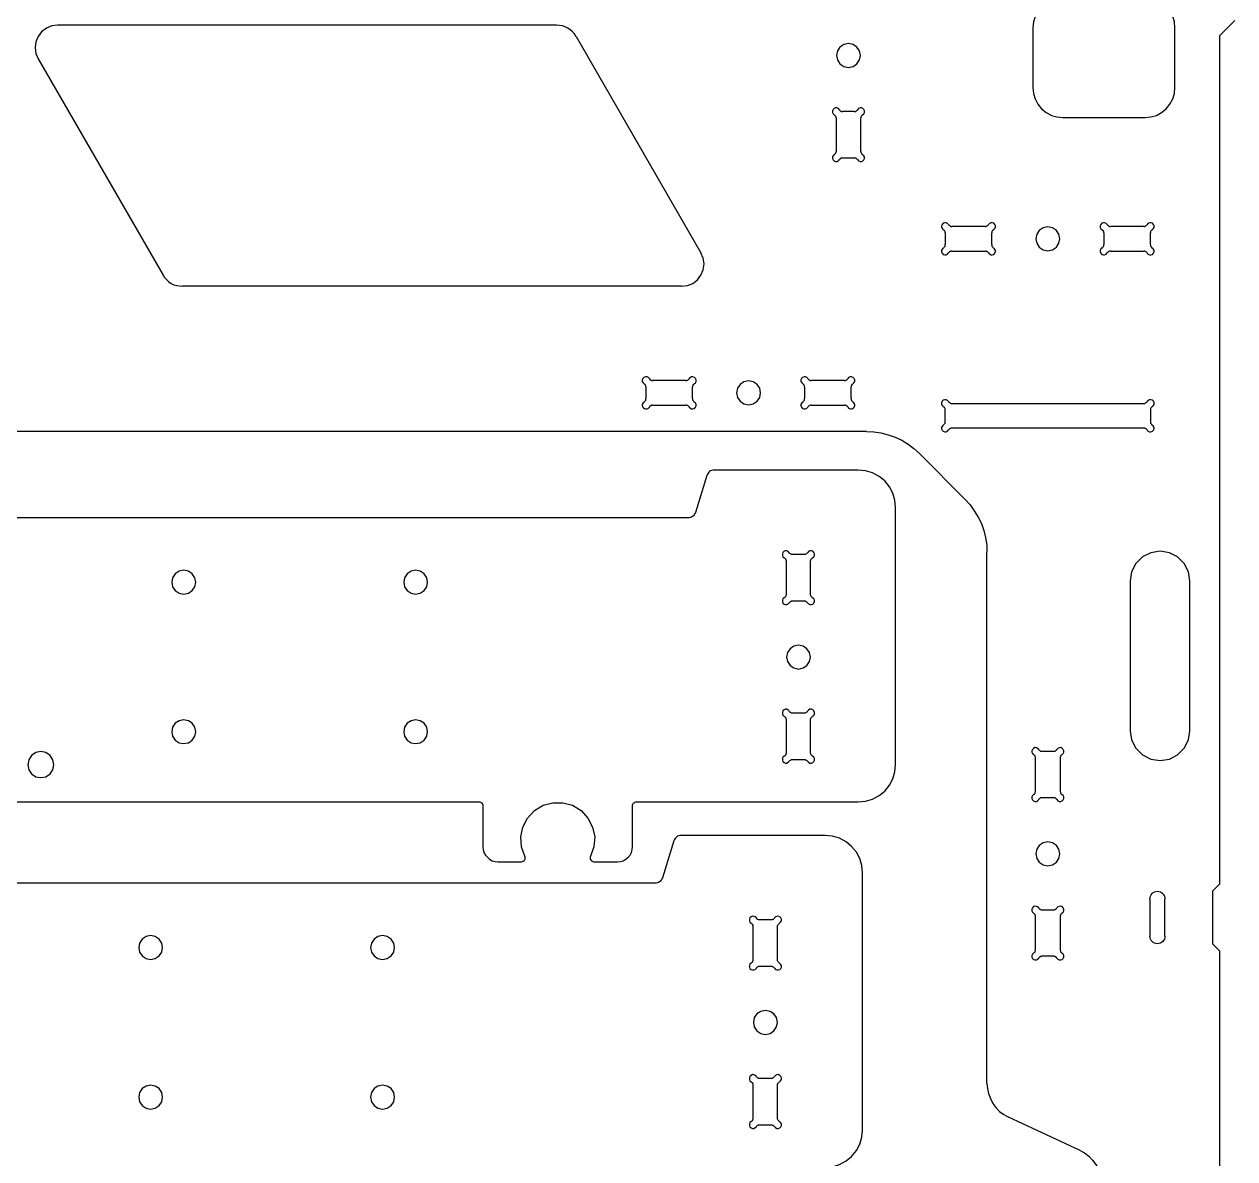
# Model space of a CAD drawing. Header units: inches. Extents: x 0 to 1189, y 0 to 841.
# Drawn here: x 418 to 579.8, y 408.1 to 559.8 of the extents above; entities that cross this region are included whole.
import ezdxf

# ---------------------------------------------------------------- set-up
doc = ezdxf.new("R2010")
doc.units = ezdxf.units.IN
doc.header["$MEASUREMENT"] = 0
doc.layers.add('Capa 1', color=7, linetype='Continuous')

msp = doc.modelspace()

# ---------------------------------------------------------------- linework, layer by layer
at = {"layer": 'Capa 1', "color": 7, "lineweight": 25, "true_color": 0xffffff}
for points in [[(556.82, 563.35), (556.05, 563.28), (555.31, 563.07), (554.6, 562.68), (554, 562.19), (553.51, 561.59), (553.12, 560.88), (552.91, 560.14), (552.84, 559.36)], [(571.82, 559.36), (571.75, 560.14), (571.54, 560.88), (571.15, 561.59), (570.65, 562.19), (570.05, 562.68), (569.35, 563.07), (568.61, 563.28), (567.83, 563.35)], [(577.81, 558.34), (579.83, 560.35)], [(422.45, 559.72), (421.68, 559.61), (420.97, 559.33), (420.33, 558.84), (419.88, 558.2), (419.56, 557.49), (419.45, 556.72), (419.56, 555.94), (419.88, 555.2)], [(489.16, 559.72), (422.45, 559.72)], [(491.77, 558.2), (491.56, 558.55), (491.28, 558.84), (491, 559.08), (490.68, 559.33), (490.33, 559.47), (489.94, 559.61), (489.55, 559.68), (489.16, 559.72)], [(552.84, 559.36), (552.84, 551.36)], [(571.82, 551.36), (571.82, 559.36)], [(577.81, 444.85), (577.81, 558.34)], [(491.77, 558.2), (508.46, 529.27)], [(529.8, 555.66), (529.66, 556.26), (529.31, 556.79), (528.81, 557.14), (528.18, 557.25), (527.58, 557.14), (527.05, 556.79), (526.7, 556.26), (526.59, 555.66), (526.7, 555.06), (527.05, 554.53), (527.58, 554.18), (528.18, 554.07), (528.81, 554.18), (529.31, 554.53), (529.66, 555.06), (529.8, 555.66)], [(419.88, 555.2), (436.56, 526.27)], [(552.84, 551.36), (552.91, 550.58), (553.12, 549.84), (553.51, 549.13), (554, 548.53), (554.6, 548.04), (555.31, 547.65), (556.05, 547.44), (556.82, 547.37)], [(567.83, 547.37), (568.61, 547.44), (569.35, 547.65), (570.05, 548.04), (570.65, 548.53), (571.15, 549.13), (571.54, 549.84), (571.75, 550.58), (571.82, 551.36)], [(526.98, 548.39), (526.84, 548.57), (526.66, 548.64), (526.45, 548.64), (526.27, 548.57), (526.13, 548.43), (526.03, 548.25), (526.06, 548.04), (526.13, 547.86), (526.27, 547.72)], [(530.08, 547.72), (530.22, 547.86), (530.33, 548.04), (530.33, 548.25), (530.26, 548.43), (530.12, 548.57), (529.91, 548.64), (529.73, 548.64), (529.52, 548.57), (529.41, 548.39)], [(526.52, 547.3), (526.52, 547.37), (526.52, 547.41), (526.49, 547.48), (526.49, 547.55), (526.42, 547.58), (526.38, 547.65), (526.34, 547.69), (526.27, 547.72)], [(526.52, 547.3), (526.52, 542.82)], [(526.98, 548.39), (527.01, 548.36), (527.05, 548.32), (527.09, 548.25), (527.16, 548.22), (527.23, 548.18), (527.26, 548.18), (527.33, 548.15), (527.4, 548.15)], [(528.95, 548.15), (527.4, 548.15)], [(528.95, 548.15), (529.03, 548.15), (529.1, 548.18), (529.17, 548.18), (529.2, 548.22), (529.27, 548.25), (529.31, 548.32), (529.38, 548.36), (529.41, 548.39)], [(530.08, 547.72), (530.01, 547.69), (529.98, 547.65), (529.94, 547.58), (529.91, 547.55), (529.87, 547.48), (529.84, 547.41), (529.84, 547.37), (529.84, 547.3)], [(529.84, 542.82), (529.84, 547.3)], [(556.82, 547.37), (567.83, 547.37)], [(526.27, 542.4), (526.13, 542.25), (526.06, 542.08), (526.03, 541.87), (526.13, 541.69), (526.27, 541.55), (526.45, 541.48), (526.66, 541.48), (526.84, 541.55), (526.98, 541.73)], [(526.27, 542.4), (526.34, 542.43), (526.38, 542.47), (526.42, 542.54), (526.49, 542.57), (526.49, 542.64), (526.52, 542.68), (526.52, 542.75), (526.52, 542.82)], [(529.41, 541.73), (529.52, 541.55), (529.73, 541.48), (529.91, 541.48), (530.12, 541.55), (530.26, 541.69), (530.33, 541.87), (530.33, 542.08), (530.22, 542.25), (530.08, 542.4)], [(529.84, 542.82), (529.84, 542.75), (529.84, 542.68), (529.87, 542.64), (529.91, 542.57), (529.94, 542.54), (529.98, 542.47), (530.01, 542.43), (530.08, 542.4)], [(527.4, 541.97), (527.33, 541.94), (527.26, 541.94), (527.23, 541.94), (527.16, 541.9), (527.09, 541.87), (527.05, 541.8), (527.01, 541.76), (526.98, 541.73)], [(527.4, 541.97), (528.95, 541.97)], [(529.41, 541.73), (529.38, 541.76), (529.31, 541.8), (529.27, 541.87), (529.2, 541.9), (529.17, 541.94), (529.1, 541.94), (529.03, 541.94), (528.95, 541.97)], [(541.55, 533.05), (541.44, 533.19), (541.23, 533.26), (541.06, 533.29), (540.84, 533.22), (540.7, 533.05), (540.63, 532.87), (540.63, 532.66), (540.74, 532.48), (540.88, 532.34)], [(541.55, 533.05), (541.58, 532.98), (541.65, 532.94), (541.69, 532.91), (541.76, 532.87), (541.8, 532.84), (541.87, 532.8), (541.94, 532.8), (542.01, 532.8)], [(546.45, 532.8), (542.01, 532.8)], [(546.45, 532.8), (546.52, 532.8), (546.59, 532.8), (546.66, 532.84), (546.7, 532.87), (546.77, 532.91), (546.81, 532.94), (546.88, 532.98), (546.91, 533.05)], [(547.58, 532.34), (547.72, 532.48), (547.83, 532.66), (547.83, 532.87), (547.76, 533.05), (547.62, 533.22), (547.41, 533.29), (547.23, 533.26), (547.02, 533.19), (546.91, 533.05)], [(556.44, 531.14), (556.3, 531.74), (555.98, 532.27), (555.45, 532.62), (554.81, 532.73), (554.21, 532.62), (553.68, 532.27), (553.37, 531.74), (553.23, 531.14), (553.37, 530.54), (553.68, 530.01), (554.21, 529.66), (554.81, 529.55), (555.45, 529.66), (555.98, 530.01), (556.3, 530.54), (556.44, 531.14)], [(562.75, 533.05), (562.65, 533.19), (562.43, 533.26), (562.26, 533.29), (562.05, 533.22), (561.9, 533.05), (561.83, 532.87), (561.83, 532.66), (561.94, 532.48), (562.08, 532.34)], [(562.75, 533.05), (562.79, 532.98), (562.86, 532.94), (562.89, 532.91), (562.96, 532.87), (563, 532.84), (563.07, 532.8), (563.14, 532.8), (563.21, 532.8)], [(567.65, 532.8), (563.21, 532.8)], [(567.65, 532.8), (567.73, 532.8), (567.8, 532.8), (567.87, 532.84), (567.9, 532.87), (567.97, 532.91), (568.01, 532.94), (568.08, 532.98), (568.11, 533.05)], [(568.78, 532.34), (568.92, 532.48), (569.03, 532.66), (569.03, 532.87), (568.96, 533.05), (568.82, 533.22), (568.61, 533.29), (568.43, 533.26), (568.22, 533.19), (568.11, 533.05)], [(541.13, 531.92), (541.13, 531.99), (541.13, 532.06), (541.09, 532.13), (541.06, 532.17), (541.02, 532.24), (540.98, 532.27), (540.95, 532.31), (540.88, 532.34)], [(541.13, 531.92), (541.13, 530.37)], [(547.58, 532.34), (547.51, 532.31), (547.48, 532.27), (547.44, 532.24), (547.41, 532.17), (547.37, 532.13), (547.33, 532.06), (547.33, 531.99), (547.33, 531.92)], [(547.33, 530.37), (547.33, 531.92)], [(562.33, 531.92), (562.33, 531.99), (562.33, 532.06), (562.29, 532.13), (562.26, 532.17), (562.22, 532.24), (562.19, 532.27), (562.15, 532.31), (562.08, 532.34)], [(562.33, 531.92), (562.33, 530.37)], [(568.78, 532.34), (568.71, 532.31), (568.68, 532.27), (568.64, 532.24), (568.61, 532.17), (568.57, 532.13), (568.54, 532.06), (568.54, 531.99), (568.54, 531.92)], [(568.54, 530.37), (568.54, 531.92)], [(505.88, 524.79), (506.66, 524.9), (507.37, 525.18), (508, 525.67), (508.46, 526.27), (508.78, 527.01), (508.88, 527.79), (508.78, 528.57), (508.46, 529.27)], [(540.88, 529.91), (540.74, 529.8), (540.63, 529.59), (540.63, 529.41), (540.7, 529.2), (540.84, 529.06), (541.06, 528.99), (541.23, 528.99), (541.44, 529.1), (541.55, 529.24)], [(540.88, 529.91), (540.95, 529.94), (540.98, 530.01), (541.02, 530.05), (541.06, 530.12), (541.09, 530.15), (541.13, 530.22), (541.13, 530.3), (541.13, 530.37)], [(542.01, 529.48), (541.94, 529.48), (541.87, 529.48), (541.8, 529.45), (541.76, 529.41), (541.69, 529.38), (541.65, 529.34), (541.58, 529.31), (541.55, 529.24)], [(542.01, 529.48), (546.45, 529.48)], [(546.91, 529.24), (546.88, 529.31), (546.81, 529.34), (546.77, 529.38), (546.7, 529.41), (546.66, 529.45), (546.59, 529.48), (546.52, 529.48), (546.45, 529.48)], [(546.91, 529.24), (547.02, 529.1), (547.23, 528.99), (547.41, 528.99), (547.62, 529.06), (547.76, 529.2), (547.83, 529.41), (547.83, 529.59), (547.72, 529.8), (547.58, 529.91)], [(547.33, 530.37), (547.33, 530.3), (547.33, 530.22), (547.37, 530.15), (547.41, 530.12), (547.44, 530.05), (547.48, 530.01), (547.51, 529.94), (547.58, 529.91)], [(562.08, 529.91), (561.94, 529.8), (561.83, 529.59), (561.83, 529.41), (561.9, 529.2), (562.05, 529.06), (562.26, 528.99), (562.43, 528.99), (562.65, 529.1), (562.75, 529.24)], [(562.08, 529.91), (562.15, 529.94), (562.19, 530.01), (562.22, 530.05), (562.26, 530.12), (562.29, 530.15), (562.33, 530.22), (562.33, 530.3), (562.33, 530.37)], [(563.21, 529.48), (563.14, 529.48), (563.07, 529.48), (563, 529.45), (562.96, 529.41), (562.89, 529.38), (562.86, 529.34), (562.79, 529.31), (562.75, 529.24)], [(563.21, 529.48), (567.65, 529.48)], [(568.11, 529.24), (568.08, 529.31), (568.01, 529.34), (567.97, 529.38), (567.9, 529.41), (567.87, 529.45), (567.8, 529.48), (567.73, 529.48), (567.65, 529.48)], [(568.11, 529.24), (568.22, 529.1), (568.43, 528.99), (568.61, 528.99), (568.82, 529.06), (568.96, 529.2), (569.03, 529.41), (569.03, 529.59), (568.92, 529.8), (568.78, 529.91)], [(568.54, 530.37), (568.54, 530.3), (568.54, 530.22), (568.57, 530.15), (568.61, 530.12), (568.64, 530.05), (568.68, 530.01), (568.71, 529.94), (568.78, 529.91)], [(436.56, 526.27), (436.77, 525.96), (437.06, 525.67), (437.34, 525.39), (437.66, 525.18), (438.01, 525), (438.4, 524.9), (438.78, 524.83), (439.17, 524.79)], [(505.88, 524.79), (439.17, 524.79)], [(501.58, 512.45), (501.44, 512.59), (501.26, 512.66), (501.05, 512.69), (500.84, 512.59), (500.7, 512.45), (500.63, 512.27), (500.63, 512.06), (500.73, 511.88), (500.87, 511.74)], [(501.12, 511.32), (501.12, 511.39), (501.12, 511.46), (501.09, 511.49), (501.05, 511.56), (501.02, 511.63), (500.98, 511.67), (500.94, 511.7), (500.87, 511.74)], [(501.58, 512.45), (501.61, 512.37), (501.65, 512.34), (501.69, 512.3), (501.76, 512.23), (501.79, 512.23), (501.86, 512.2), (501.93, 512.2), (502, 512.2)], [(506.45, 512.2), (502, 512.2)], [(506.45, 512.2), (506.52, 512.2), (506.59, 512.2), (506.66, 512.23), (506.73, 512.23), (506.77, 512.3), (506.8, 512.34), (506.87, 512.37), (506.91, 512.45)], [(507.58, 511.74), (507.72, 511.88), (507.82, 512.06), (507.82, 512.27), (507.75, 512.45), (507.61, 512.59), (507.4, 512.69), (507.22, 512.66), (507.05, 512.59), (506.91, 512.45)], [(507.58, 511.74), (507.54, 511.7), (507.47, 511.67), (507.44, 511.63), (507.4, 511.56), (507.37, 511.49), (507.33, 511.46), (507.33, 511.39), (507.33, 511.32)], [(516.43, 510.54), (516.33, 511.14), (515.97, 511.67), (515.44, 512.02), (514.84, 512.13), (514.21, 512.02), (513.72, 511.67), (513.36, 511.14), (513.22, 510.54), (513.36, 509.9), (513.72, 509.41), (514.21, 509.06), (514.84, 508.92), (515.44, 509.06), (515.97, 509.41), (516.33, 509.9), (516.43, 510.54)], [(522.75, 512.45), (522.64, 512.59), (522.43, 512.66), (522.25, 512.69), (522.04, 512.59), (521.9, 512.45), (521.83, 512.27), (521.83, 512.06), (521.93, 511.88), (522.08, 511.74)], [(522.32, 511.32), (522.32, 511.39), (522.32, 511.46), (522.29, 511.49), (522.25, 511.56), (522.22, 511.63), (522.18, 511.67), (522.15, 511.7), (522.08, 511.74)], [(522.75, 512.45), (522.82, 512.37), (522.85, 512.34), (522.89, 512.3), (522.96, 512.23), (522.99, 512.23), (523.06, 512.2), (523.13, 512.2), (523.2, 512.2)], [(527.65, 512.2), (523.2, 512.2)], [(527.65, 512.2), (527.72, 512.2), (527.79, 512.2), (527.86, 512.23), (527.9, 512.23), (527.97, 512.3), (528, 512.34), (528.07, 512.37), (528.11, 512.45)], [(528.78, 511.74), (528.92, 511.88), (529.03, 512.06), (529.03, 512.27), (528.95, 512.45), (528.81, 512.59), (528.6, 512.69), (528.43, 512.66), (528.21, 512.59), (528.11, 512.45)], [(528.78, 511.74), (528.71, 511.7), (528.67, 511.67), (528.64, 511.63), (528.6, 511.56), (528.57, 511.49), (528.53, 511.46), (528.53, 511.39), (528.53, 511.32)], [(500.87, 509.31), (500.94, 509.34), (500.98, 509.41), (501.02, 509.45), (501.05, 509.52), (501.09, 509.55), (501.12, 509.62), (501.12, 509.69), (501.12, 509.76)], [(501.12, 511.32), (501.12, 509.76)], [(507.33, 509.76), (507.33, 511.32)], [(507.33, 509.76), (507.33, 509.69), (507.33, 509.62), (507.37, 509.55), (507.4, 509.52), (507.44, 509.45), (507.47, 509.41), (507.54, 509.34), (507.58, 509.31)], [(522.08, 509.31), (522.15, 509.34), (522.18, 509.41), (522.22, 509.45), (522.25, 509.52), (522.29, 509.55), (522.32, 509.62), (522.32, 509.69), (522.32, 509.76)], [(522.32, 511.32), (522.32, 509.76)], [(528.53, 509.76), (528.53, 511.32)], [(528.53, 509.76), (528.53, 509.69), (528.53, 509.62), (528.57, 509.55), (528.6, 509.52), (528.64, 509.45), (528.67, 509.41), (528.71, 509.34), (528.78, 509.31)], [(500.87, 509.31), (500.73, 509.2), (500.63, 508.99), (500.63, 508.81), (500.7, 508.6), (500.84, 508.46), (501.05, 508.39), (501.26, 508.39), (501.44, 508.49), (501.58, 508.63)], [(502, 508.88), (501.93, 508.88), (501.86, 508.88), (501.79, 508.85), (501.76, 508.81), (501.69, 508.78), (501.65, 508.74), (501.61, 508.71), (501.58, 508.63)], [(502, 508.88), (506.45, 508.88)], [(506.91, 508.63), (506.87, 508.71), (506.8, 508.74), (506.77, 508.78), (506.73, 508.81), (506.66, 508.85), (506.59, 508.88), (506.52, 508.88), (506.45, 508.88)], [(506.91, 508.63), (507.05, 508.49), (507.22, 508.39), (507.4, 508.39), (507.61, 508.46), (507.75, 508.6), (507.82, 508.81), (507.82, 508.99), (507.72, 509.2), (507.58, 509.31)], [(522.08, 509.31), (521.93, 509.2), (521.83, 508.99), (521.83, 508.81), (521.9, 508.6), (522.04, 508.46), (522.25, 508.39), (522.43, 508.39), (522.64, 508.49), (522.75, 508.63)], [(523.2, 508.88), (523.13, 508.88), (523.06, 508.88), (522.99, 508.85), (522.96, 508.81), (522.89, 508.78), (522.85, 508.74), (522.82, 508.71), (522.75, 508.63)], [(523.2, 508.88), (527.65, 508.88)], [(528.11, 508.63), (528.07, 508.71), (528, 508.74), (527.97, 508.78), (527.9, 508.81), (527.86, 508.85), (527.79, 508.88), (527.72, 508.88), (527.65, 508.88)], [(528.11, 508.63), (528.21, 508.49), (528.43, 508.39), (528.6, 508.39), (528.81, 508.46), (528.95, 508.6), (529.03, 508.81), (529.03, 508.99), (528.92, 509.2), (528.78, 509.31)], [(541.55, 509.38), (541.44, 509.52), (541.23, 509.62), (541.06, 509.62), (540.84, 509.55), (540.7, 509.41), (540.63, 509.2), (540.63, 508.99), (540.74, 508.81), (540.88, 508.67)], [(541.13, 508.25), (541.13, 508.32), (541.13, 508.39), (541.09, 508.46), (541.06, 508.49), (541.02, 508.56), (540.98, 508.6), (540.95, 508.63), (540.88, 508.67)], [(541.13, 506.69), (541.13, 508.25)], [(541.55, 509.38), (541.58, 509.31), (541.65, 509.27), (541.69, 509.23), (541.76, 509.2), (541.8, 509.16), (541.87, 509.13), (541.94, 509.13), (542.01, 509.13)], [(542.01, 509.13), (567.65, 509.13)], [(567.65, 509.13), (567.73, 509.13), (567.8, 509.13), (567.87, 509.16), (567.9, 509.2), (567.97, 509.23), (568.01, 509.27), (568.08, 509.31), (568.11, 509.38)], [(568.78, 508.67), (568.92, 508.81), (569.03, 508.99), (569.03, 509.2), (568.96, 509.41), (568.82, 509.55), (568.61, 509.62), (568.43, 509.62), (568.22, 509.52), (568.11, 509.38)], [(568.78, 508.67), (568.71, 508.63), (568.68, 508.6), (568.64, 508.56), (568.61, 508.49), (568.57, 508.46), (568.54, 508.39), (568.54, 508.32), (568.54, 508.25)], [(568.54, 508.25), (568.54, 506.69)], [(540.88, 506.24), (540.95, 506.27), (540.98, 506.34), (541.02, 506.38), (541.06, 506.45), (541.09, 506.48), (541.13, 506.55), (541.13, 506.62), (541.13, 506.69)], [(568.54, 506.69), (568.54, 506.62), (568.54, 506.55), (568.57, 506.48), (568.61, 506.45), (568.64, 506.38), (568.68, 506.34), (568.71, 506.27), (568.78, 506.24)], [(530.58, 505.35), (267.83, 505.35)], [(530.58, 505.35), (531.57, 505.32), (532.52, 505.18), (533.47, 504.93), (534.42, 504.61), (535.3, 504.19), (536.15, 503.66), (536.93, 503.1), (537.67, 502.43)], [(540.88, 506.24), (540.74, 506.13), (540.63, 505.92), (540.63, 505.74), (540.7, 505.53), (540.84, 505.39), (541.06, 505.32), (541.23, 505.32), (541.44, 505.42), (541.55, 505.57)], [(542.01, 505.81), (541.94, 505.81), (541.87, 505.81), (541.8, 505.78), (541.76, 505.74), (541.69, 505.71), (541.65, 505.67), (541.58, 505.64), (541.55, 505.57)], [(567.65, 505.81), (542.01, 505.81)], [(568.11, 505.57), (568.08, 505.64), (568.01, 505.67), (567.97, 505.71), (567.9, 505.74), (567.87, 505.78), (567.8, 505.81), (567.73, 505.81), (567.65, 505.81)], [(568.11, 505.57), (568.22, 505.42), (568.43, 505.32), (568.61, 505.32), (568.82, 505.39), (568.96, 505.53), (569.03, 505.74), (569.03, 505.92), (568.92, 506.13), (568.78, 506.24)], [(537.67, 502.43), (543.77, 496.29)], [(510.22, 500.2), (510.08, 500.2), (509.9, 500.17), (509.76, 500.1), (509.62, 500.03), (509.52, 499.92), (509.41, 499.78), (509.34, 499.64), (509.27, 499.5)], [(529.48, 500.2), (510.22, 500.2)], [(534.49, 495.19), (534.39, 496.18), (534.11, 497.13), (533.65, 497.98), (533.05, 498.76), (532.27, 499.36), (531.42, 499.82), (530.47, 500.1), (529.48, 500.2)], [(509.27, 499.5), (507.72, 494.52)], [(534.49, 460.83), (534.49, 495.19)], [(543.77, 496.29), (544.44, 495.55), (545.01, 494.77), (545.54, 493.92), (545.96, 493.04), (546.28, 492.12), (546.52, 491.17), (546.66, 490.18), (546.7, 489.23)], [(506.77, 493.82), (301.87, 493.82)], [(507.72, 494.52), (507.65, 494.38), (507.58, 494.24), (507.47, 494.1), (507.37, 494.03), (507.22, 493.92), (507.08, 493.85), (506.91, 493.82), (506.77, 493.82)], [(520.28, 489.16), (520.14, 489.3), (519.96, 489.41), (519.75, 489.41), (519.57, 489.34), (519.43, 489.2), (519.36, 488.99), (519.36, 488.77), (519.43, 488.6), (519.61, 488.46)], [(520.7, 488.91), (520.63, 488.91), (520.59, 488.91), (520.52, 488.95), (520.45, 488.99), (520.42, 489.02), (520.35, 489.06), (520.31, 489.09), (520.28, 489.16)], [(522.29, 488.91), (520.7, 488.91)], [(522.71, 489.16), (522.68, 489.09), (522.64, 489.06), (522.57, 489.02), (522.53, 488.99), (522.46, 488.95), (522.39, 488.91), (522.36, 488.91), (522.29, 488.91)], [(523.38, 488.46), (523.56, 488.6), (523.63, 488.77), (523.63, 488.99), (523.56, 489.2), (523.42, 489.34), (523.24, 489.41), (523.03, 489.41), (522.85, 489.3), (522.71, 489.16)], [(546.7, 418.18), (546.7, 489.23)], [(573.83, 485.35), (573.62, 486.59), (573.05, 487.72), (572.17, 488.6), (571.08, 489.16), (569.84, 489.37), (568.61, 489.16), (567.48, 488.6), (566.6, 487.72), (566.03, 486.59), (565.82, 485.35)], [(519.61, 488.46), (519.64, 488.42), (519.71, 488.39), (519.75, 488.35), (519.78, 488.28), (519.82, 488.24), (519.82, 488.17), (519.85, 488.1), (519.85, 488.03)], [(519.85, 488.03), (519.85, 483.59)], [(523.13, 488.03), (523.13, 488.1), (523.17, 488.17), (523.17, 488.24), (523.2, 488.28), (523.24, 488.35), (523.28, 488.39), (523.35, 488.42), (523.38, 488.46)], [(523.13, 483.59), (523.13, 488.03)], [(440.94, 485.21), (440.8, 485.81), (440.44, 486.34), (439.95, 486.69), (439.31, 486.8), (438.71, 486.69), (438.19, 486.34), (437.83, 485.81), (437.73, 485.21), (437.83, 484.61), (438.19, 484.08), (438.71, 483.73), (439.31, 483.62), (439.95, 483.73), (440.44, 484.08), (440.8, 484.61), (440.94, 485.21)], [(471.91, 485.21), (471.81, 485.81), (471.45, 486.34), (470.92, 486.69), (470.32, 486.8), (469.72, 486.69), (469.19, 486.34), (468.84, 485.81), (468.74, 485.21), (468.84, 484.61), (469.19, 484.08), (469.72, 483.73), (470.32, 483.62), (470.92, 483.73), (471.45, 484.08), (471.81, 484.61), (471.91, 485.21)], [(565.82, 485.35), (565.82, 465.35)], [(573.83, 465.35), (573.83, 485.35)], [(519.61, 483.13), (519.43, 482.99), (519.36, 482.81), (519.36, 482.64), (519.43, 482.42), (519.57, 482.28), (519.75, 482.21), (519.96, 482.21), (520.14, 482.32), (520.28, 482.46)], [(519.85, 483.59), (519.85, 483.52), (519.82, 483.45), (519.82, 483.38), (519.78, 483.31), (519.75, 483.27), (519.71, 483.23), (519.64, 483.16), (519.61, 483.13)], [(520.28, 482.46), (520.31, 482.49), (520.35, 482.56), (520.42, 482.6), (520.45, 482.64), (520.52, 482.67), (520.59, 482.71), (520.63, 482.71), (520.7, 482.71)], [(520.7, 482.71), (522.29, 482.71)], [(522.29, 482.71), (522.36, 482.71), (522.39, 482.71), (522.46, 482.67), (522.53, 482.64), (522.57, 482.6), (522.64, 482.56), (522.68, 482.49), (522.71, 482.46)], [(522.71, 482.46), (522.85, 482.32), (523.03, 482.21), (523.24, 482.21), (523.42, 482.28), (523.56, 482.42), (523.63, 482.64), (523.63, 482.81), (523.56, 482.99), (523.38, 483.13)], [(523.38, 483.13), (523.35, 483.16), (523.28, 483.23), (523.24, 483.27), (523.2, 483.31), (523.17, 483.38), (523.17, 483.45), (523.13, 483.52), (523.13, 483.59)], [(523.1, 475.19), (522.96, 475.83), (522.64, 476.32), (522.11, 476.67), (521.51, 476.81), (520.88, 476.67), (520.38, 476.32), (520.03, 475.83), (519.89, 475.19), (520.03, 474.59), (520.38, 474.06), (520.88, 473.75), (521.51, 473.6), (522.11, 473.75), (522.64, 474.06), (522.96, 474.59), (523.1, 475.19)], [(520.28, 467.96), (520.14, 468.1), (519.96, 468.21), (519.75, 468.21), (519.57, 468.14), (519.43, 468), (519.36, 467.78), (519.36, 467.61), (519.43, 467.4), (519.61, 467.29)], [(520.7, 467.71), (520.63, 467.71), (520.59, 467.71), (520.52, 467.75), (520.45, 467.78), (520.42, 467.82), (520.35, 467.85), (520.31, 467.89), (520.28, 467.96)], [(522.29, 467.71), (520.7, 467.71)], [(522.71, 467.96), (522.68, 467.89), (522.64, 467.85), (522.57, 467.82), (522.53, 467.78), (522.46, 467.75), (522.39, 467.71), (522.36, 467.71), (522.29, 467.71)], [(523.38, 467.29), (523.56, 467.4), (523.63, 467.61), (523.63, 467.78), (523.56, 468), (523.42, 468.14), (523.24, 468.21), (523.03, 468.21), (522.85, 468.1), (522.71, 467.96)], [(440.94, 465.21), (440.8, 465.81), (440.44, 466.34), (439.95, 466.69), (439.31, 466.8), (438.71, 466.69), (438.19, 466.34), (437.83, 465.81), (437.73, 465.21), (437.83, 464.61), (438.19, 464.08), (438.71, 463.73), (439.31, 463.62), (439.95, 463.73), (440.44, 464.08), (440.8, 464.61), (440.94, 465.21)], [(471.91, 465.21), (471.81, 465.81), (471.45, 466.34), (470.92, 466.69), (470.32, 466.8), (469.72, 466.69), (469.19, 466.34), (468.84, 465.81), (468.74, 465.21), (468.84, 464.61), (469.19, 464.08), (469.72, 463.73), (470.32, 463.62), (470.92, 463.73), (471.45, 464.08), (471.81, 464.61), (471.91, 465.21)], [(519.61, 467.29), (519.64, 467.25), (519.71, 467.18), (519.75, 467.15), (519.78, 467.08), (519.82, 467.04), (519.82, 466.97), (519.85, 466.9), (519.85, 466.83)], [(519.85, 466.83), (519.85, 462.39)], [(523.13, 466.83), (523.13, 466.9), (523.17, 466.97), (523.17, 467.04), (523.2, 467.08), (523.24, 467.15), (523.28, 467.18), (523.35, 467.25), (523.38, 467.29)], [(523.13, 462.39), (523.13, 466.83)], [(565.82, 465.35), (566.03, 464.11), (566.6, 463.02), (567.48, 462.14), (568.61, 461.54), (569.84, 461.36), (571.08, 461.54), (572.17, 462.14), (573.05, 463.02), (573.62, 464.11), (573.83, 465.35)], [(553.61, 462.84), (553.47, 462.99), (553.3, 463.06), (553.08, 463.09), (552.91, 462.99), (552.77, 462.84), (552.7, 462.67), (552.7, 462.46), (552.77, 462.28), (552.94, 462.14)], [(553.61, 462.84), (553.65, 462.77), (553.68, 462.74), (553.76, 462.7), (553.79, 462.67), (553.86, 462.63), (553.93, 462.6), (553.97, 462.6), (554.04, 462.6)], [(555.62, 462.6), (555.7, 462.6), (555.73, 462.6), (555.8, 462.63), (555.87, 462.67), (555.91, 462.7), (555.98, 462.74), (556.01, 462.77), (556.05, 462.84)], [(556.72, 462.14), (556.9, 462.28), (556.97, 462.46), (556.97, 462.67), (556.9, 462.84), (556.75, 462.99), (556.58, 463.09), (556.37, 463.06), (556.19, 462.99), (556.05, 462.84)], [(421.96, 460.8), (421.85, 461.47), (421.46, 462.03), (420.9, 462.42), (420.23, 462.56), (419.56, 462.42), (418.99, 462.03), (418.61, 461.47), (418.47, 460.8), (418.61, 460.13), (418.99, 459.56), (419.56, 459.18), (420.23, 459.07), (420.9, 459.18), (421.46, 459.56), (421.85, 460.13), (421.96, 460.8)], [(519.61, 461.93), (519.43, 461.82), (519.36, 461.61), (519.36, 461.43), (519.43, 461.22), (519.57, 461.08), (519.75, 461.01), (519.96, 461.01), (520.14, 461.12), (520.28, 461.26)], [(519.85, 462.39), (519.85, 462.32), (519.82, 462.24), (519.82, 462.17), (519.78, 462.14), (519.75, 462.07), (519.71, 462.03), (519.64, 461.96), (519.61, 461.93)], [(520.28, 461.26), (520.31, 461.33), (520.35, 461.36), (520.42, 461.4), (520.45, 461.43), (520.52, 461.47), (520.59, 461.5), (520.63, 461.5), (520.7, 461.5)], [(520.7, 461.5), (522.29, 461.5)], [(522.29, 461.5), (522.36, 461.5), (522.39, 461.5), (522.46, 461.47), (522.53, 461.43), (522.57, 461.4), (522.64, 461.36), (522.68, 461.33), (522.71, 461.26)], [(522.71, 461.26), (522.85, 461.12), (523.03, 461.01), (523.24, 461.01), (523.42, 461.08), (523.56, 461.22), (523.63, 461.43), (523.63, 461.61), (523.56, 461.82), (523.38, 461.93)], [(523.38, 461.93), (523.35, 461.96), (523.28, 462.03), (523.24, 462.07), (523.2, 462.14), (523.17, 462.17), (523.17, 462.24), (523.13, 462.32), (523.13, 462.39)], [(553.19, 461.72), (553.19, 461.79), (553.16, 461.86), (553.16, 461.89), (553.12, 461.96), (553.08, 462.03), (553.05, 462.07), (552.98, 462.1), (552.94, 462.14)], [(553.19, 457.24), (553.19, 461.72)], [(554.04, 462.6), (555.62, 462.6)], [(556.72, 462.14), (556.68, 462.1), (556.61, 462.07), (556.58, 462.03), (556.54, 461.96), (556.51, 461.89), (556.51, 461.86), (556.47, 461.79), (556.47, 461.72)], [(556.47, 461.72), (556.47, 457.24)], [(529.48, 455.82), (530.47, 455.93), (531.42, 456.21), (532.27, 456.67), (533.05, 457.27), (533.65, 458.05), (534.11, 458.89), (534.39, 459.85), (534.49, 460.83)], [(552.94, 456.81), (552.77, 456.67), (552.7, 456.49), (552.7, 456.28), (552.77, 456.11), (552.91, 455.97), (553.08, 455.89), (553.3, 455.89), (553.47, 455.97), (553.61, 456.14)], [(552.94, 456.81), (552.98, 456.85), (553.05, 456.88), (553.08, 456.95), (553.12, 456.99), (553.16, 457.06), (553.16, 457.13), (553.19, 457.2), (553.19, 457.24)], [(554.04, 456.39), (553.97, 456.39), (553.93, 456.35), (553.86, 456.35), (553.79, 456.32), (553.76, 456.28), (553.68, 456.25), (553.65, 456.18), (553.61, 456.14)], [(555.62, 456.39), (554.04, 456.39)], [(556.05, 456.14), (556.01, 456.18), (555.98, 456.25), (555.91, 456.28), (555.87, 456.32), (555.8, 456.35), (555.73, 456.35), (555.7, 456.39), (555.62, 456.39)], [(556.05, 456.14), (556.19, 455.97), (556.37, 455.89), (556.58, 455.89), (556.75, 455.97), (556.9, 456.11), (556.97, 456.28), (556.97, 456.49), (556.9, 456.67), (556.72, 456.81)], [(556.47, 457.24), (556.47, 457.2), (556.51, 457.13), (556.51, 457.06), (556.54, 456.99), (556.58, 456.95), (556.61, 456.88), (556.68, 456.85), (556.72, 456.81)], [(329.81, 455.82), (478.83, 455.82)], [(478.83, 455.82), (478.93, 455.82), (479, 455.79), (479.11, 455.72), (479.18, 455.68), (479.25, 455.61), (479.28, 455.51), (479.32, 455.4), (479.32, 455.33)], [(479.32, 455.33), (479.32, 449.83)], [(484.93, 448.56), (484.47, 449.83), (484.4, 451.17), (484.65, 452.47), (485.28, 453.67), (486.2, 454.66), (487.36, 455.37), (488.67, 455.72), (490.01, 455.72), (491.28, 455.37), (492.44, 454.66), (493.36, 453.67), (493.99, 452.47), (494.28, 451.17), (494.17, 449.83), (493.71, 448.56)], [(499.32, 455.33), (499.32, 455.4), (499.36, 455.51), (499.39, 455.61), (499.46, 455.68), (499.53, 455.72), (499.64, 455.79), (499.71, 455.82), (499.82, 455.82)], [(499.32, 449.83), (499.32, 455.33)], [(499.82, 455.82), (529.48, 455.82)], [(504.86, 450.64), (503.31, 445.66)], [(505.81, 451.34), (505.64, 451.34), (505.5, 451.27), (505.35, 451.24), (505.21, 451.13), (505.11, 451.03), (505, 450.92), (504.93, 450.78), (504.86, 450.64)], [(525.07, 451.34), (505.81, 451.34)], [(530.08, 446.33), (529.98, 447.32), (529.7, 448.24), (529.24, 449.12), (528.6, 449.86), (527.86, 450.5), (526.98, 450.96), (526.06, 451.24), (525.07, 451.34)], [(556.44, 448.87), (556.3, 449.51), (555.98, 450), (555.45, 450.36), (554.81, 450.5), (554.21, 450.36), (553.68, 450), (553.37, 449.51), (553.23, 448.87), (553.37, 448.27), (553.68, 447.75), (554.21, 447.39), (554.81, 447.29), (555.45, 447.39), (555.98, 447.75), (556.3, 448.27), (556.44, 448.87)], [(479.32, 449.83), (479.35, 449.44), (479.46, 449.05), (479.67, 448.7), (479.92, 448.42), (480.2, 448.17), (480.55, 447.96), (480.94, 447.85), (481.33, 447.82)], [(484.47, 447.82), (484.61, 447.85), (484.72, 447.89), (484.82, 447.96), (484.89, 448.06), (484.96, 448.17), (484.96, 448.31), (484.96, 448.42), (484.93, 448.56)], [(493.71, 448.56), (493.68, 448.42), (493.68, 448.31), (493.68, 448.17), (493.75, 448.06), (493.82, 447.96), (493.92, 447.89), (494.03, 447.85), (494.17, 447.82)], [(497.31, 447.82), (497.7, 447.85), (498.09, 447.96), (498.44, 448.17), (498.72, 448.42), (499, 448.7), (499.18, 449.05), (499.29, 449.44), (499.32, 449.83)], [(481.33, 447.82), (484.47, 447.82)], [(494.17, 447.82), (497.31, 447.82)], [(503.31, 445.66), (503.24, 445.52), (503.17, 445.38), (503.06, 445.24), (502.92, 445.13), (502.81, 445.06), (502.64, 444.99), (502.5, 444.96), (502.36, 444.96)], [(530.08, 411.94), (530.08, 446.33)], [(502.36, 444.96), (297.46, 444.96)], [(568.47, 442.84), (568.5, 443.05), (568.57, 443.23), (568.64, 443.41), (568.78, 443.58), (568.92, 443.69), (569.1, 443.79), (569.28, 443.83), (569.49, 443.87)], [(569.49, 443.87), (569.67, 443.83), (569.88, 443.79), (570.05, 443.69), (570.19, 443.58), (570.3, 443.41), (570.41, 443.23), (570.48, 443.05), (570.48, 442.84)], [(576.83, 443.87), (577.81, 444.85)], [(576.83, 443.87), (576.83, 436.84)], [(553.61, 441.64), (553.47, 441.78), (553.3, 441.85), (553.08, 441.89), (552.91, 441.82), (552.77, 441.64), (552.7, 441.47), (552.7, 441.25), (552.77, 441.08), (552.94, 440.94)], [(556.72, 440.94), (556.9, 441.08), (556.97, 441.25), (556.97, 441.47), (556.9, 441.64), (556.75, 441.82), (556.58, 441.89), (556.37, 441.85), (556.19, 441.78), (556.05, 441.64)], [(568.47, 442.84), (568.47, 437.87)], [(570.48, 437.87), (570.48, 442.84)], [(515.87, 440.3), (515.73, 440.44), (515.55, 440.51), (515.34, 440.55), (515.16, 440.44), (515.02, 440.3), (514.95, 440.13), (514.95, 439.91), (515.02, 439.74), (515.16, 439.6)], [(516.29, 440.05), (516.22, 440.05), (516.15, 440.05), (516.11, 440.09), (516.04, 440.09), (515.97, 440.16), (515.94, 440.2), (515.9, 440.23), (515.87, 440.3)], [(518.3, 440.3), (518.27, 440.23), (518.2, 440.2), (518.16, 440.16), (518.12, 440.09), (518.05, 440.09), (517.98, 440.05), (517.91, 440.05), (517.84, 440.05)], [(518.97, 439.6), (519.11, 439.74), (519.22, 439.91), (519.22, 440.13), (519.15, 440.3), (519.01, 440.44), (518.8, 440.55), (518.62, 440.51), (518.44, 440.44), (518.3, 440.3)], [(553.19, 440.51), (553.19, 440.58), (553.16, 440.65), (553.16, 440.73), (553.12, 440.76), (553.08, 440.83), (553.05, 440.87), (552.98, 440.9), (552.94, 440.94)], [(553.19, 436.03), (553.19, 440.51)], [(553.61, 441.64), (553.65, 441.57), (553.68, 441.54), (553.76, 441.5), (553.79, 441.47), (553.86, 441.43), (553.93, 441.4), (553.97, 441.4), (554.04, 441.4)], [(554.04, 441.4), (555.62, 441.4)], [(555.62, 441.4), (555.7, 441.4), (555.73, 441.4), (555.8, 441.43), (555.87, 441.47), (555.91, 441.5), (555.98, 441.54), (556.01, 441.57), (556.05, 441.64)], [(556.72, 440.94), (556.68, 440.9), (556.61, 440.87), (556.58, 440.83), (556.54, 440.76), (556.51, 440.73), (556.51, 440.65), (556.47, 440.58), (556.47, 440.51)], [(556.47, 440.51), (556.47, 436.03)], [(515.16, 439.6), (515.23, 439.56), (515.27, 439.53), (515.34, 439.49), (515.37, 439.42), (515.37, 439.35), (515.41, 439.31), (515.41, 439.24), (515.41, 439.17)], [(515.41, 439.17), (515.41, 434.69)], [(517.84, 440.05), (516.29, 440.05)], [(518.72, 439.17), (518.72, 439.24), (518.72, 439.31), (518.76, 439.35), (518.8, 439.42), (518.83, 439.49), (518.87, 439.53), (518.94, 439.56), (518.97, 439.6)], [(518.72, 434.69), (518.72, 439.17)], [(436.49, 436.35), (436.39, 436.95), (436.03, 437.48), (435.5, 437.83), (434.9, 437.94), (434.3, 437.83), (433.78, 437.48), (433.42, 436.95), (433.32, 436.35), (433.42, 435.72), (433.78, 435.22), (434.3, 434.87), (434.9, 434.73), (435.5, 434.87), (436.03, 435.22), (436.39, 435.72), (436.49, 436.35)], [(467.5, 436.35), (467.4, 436.95), (467.04, 437.48), (466.51, 437.83), (465.91, 437.94), (465.28, 437.83), (464.78, 437.48), (464.43, 436.95), (464.29, 436.35), (464.43, 435.72), (464.78, 435.22), (465.28, 434.87), (465.91, 434.73), (466.51, 434.87), (467.04, 435.22), (467.4, 435.72), (467.5, 436.35)], [(569.49, 436.84), (569.28, 436.88), (569.1, 436.95), (568.92, 437.02), (568.78, 437.16), (568.64, 437.3), (568.57, 437.48), (568.5, 437.66), (568.47, 437.87)], [(570.48, 437.87), (570.48, 437.66), (570.41, 437.48), (570.3, 437.3), (570.19, 437.16), (570.05, 437.02), (569.88, 436.95), (569.67, 436.88), (569.49, 436.84)], [(552.94, 435.61), (552.77, 435.47), (552.7, 435.29), (552.7, 435.08), (552.77, 434.9), (552.91, 434.76), (553.08, 434.69), (553.3, 434.69), (553.47, 434.8), (553.61, 434.94)], [(552.94, 435.61), (552.98, 435.65), (553.05, 435.68), (553.08, 435.75), (553.12, 435.79), (553.16, 435.86), (553.16, 435.93), (553.19, 436), (553.19, 436.03)], [(556.05, 434.94), (556.19, 434.8), (556.37, 434.69), (556.58, 434.69), (556.75, 434.76), (556.9, 434.9), (556.97, 435.08), (556.97, 435.29), (556.9, 435.47), (556.72, 435.61)], [(556.47, 436.03), (556.47, 436), (556.51, 435.93), (556.51, 435.86), (556.54, 435.79), (556.58, 435.75), (556.61, 435.68), (556.68, 435.65), (556.72, 435.61)], [(577.81, 435.86), (576.83, 436.84)], [(577.81, 394.86), (577.81, 435.86)], [(515.16, 434.27), (515.02, 434.13), (514.95, 433.95), (514.95, 433.74), (515.02, 433.56), (515.16, 433.42), (515.34, 433.35), (515.55, 433.35), (515.73, 433.42), (515.87, 433.6)], [(515.41, 434.69), (515.41, 434.66), (515.41, 434.59), (515.37, 434.52), (515.37, 434.45), (515.34, 434.41), (515.27, 434.34), (515.23, 434.3), (515.16, 434.27)], [(515.87, 433.6), (515.9, 433.63), (515.94, 433.7), (515.97, 433.74), (516.04, 433.78), (516.11, 433.81), (516.15, 433.81), (516.22, 433.85), (516.29, 433.85)], [(516.29, 433.85), (517.84, 433.85)], [(517.84, 433.85), (517.91, 433.85), (517.98, 433.81), (518.05, 433.81), (518.12, 433.78), (518.16, 433.74), (518.2, 433.7), (518.27, 433.63), (518.3, 433.6)], [(518.3, 433.6), (518.44, 433.42), (518.62, 433.35), (518.8, 433.35), (519.01, 433.42), (519.15, 433.56), (519.22, 433.74), (519.22, 433.95), (519.11, 434.13), (518.97, 434.27)], [(518.97, 434.27), (518.94, 434.3), (518.87, 434.34), (518.83, 434.41), (518.8, 434.45), (518.76, 434.52), (518.72, 434.59), (518.72, 434.66), (518.72, 434.69)], [(554.04, 435.19), (553.97, 435.19), (553.93, 435.15), (553.86, 435.15), (553.79, 435.12), (553.76, 435.08), (553.68, 435.05), (553.65, 434.97), (553.61, 434.94)], [(555.62, 435.19), (554.04, 435.19)], [(556.05, 434.94), (556.01, 434.97), (555.98, 435.05), (555.91, 435.08), (555.87, 435.12), (555.8, 435.15), (555.73, 435.15), (555.7, 435.19), (555.62, 435.19)], [(518.69, 426.33), (518.55, 426.97), (518.2, 427.46), (517.7, 427.81), (517.07, 427.95), (516.47, 427.81), (515.94, 427.46), (515.58, 426.97), (515.48, 426.33), (515.58, 425.73), (515.94, 425.2), (516.47, 424.85), (517.07, 424.74), (517.7, 424.85), (518.2, 425.2), (518.55, 425.73), (518.69, 426.33)], [(515.87, 419.1), (515.73, 419.24), (515.55, 419.31), (515.34, 419.35), (515.16, 419.24), (515.02, 419.1), (514.95, 418.92), (514.95, 418.71), (515.02, 418.54), (515.16, 418.39)], [(518.97, 418.39), (519.11, 418.54), (519.22, 418.71), (519.22, 418.92), (519.15, 419.1), (519.01, 419.24), (518.8, 419.35), (518.62, 419.31), (518.44, 419.24), (518.3, 419.1)], [(436.49, 416.35), (436.39, 416.95), (436.03, 417.48), (435.5, 417.83), (434.9, 417.94), (434.3, 417.83), (433.78, 417.48), (433.42, 416.95), (433.32, 416.35), (433.42, 415.71), (433.78, 415.22), (434.3, 414.87), (434.9, 414.73), (435.5, 414.87), (436.03, 415.22), (436.39, 415.71), (436.49, 416.35)], [(467.5, 416.35), (467.4, 416.95), (467.04, 417.48), (466.51, 417.83), (465.91, 417.94), (465.28, 417.83), (464.78, 417.48), (464.43, 416.95), (464.29, 416.35), (464.43, 415.71), (464.78, 415.22), (465.28, 414.87), (465.91, 414.73), (466.51, 414.87), (467.04, 415.22), (467.4, 415.71), (467.5, 416.35)], [(515.16, 418.39), (515.23, 418.36), (515.27, 418.32), (515.34, 418.29), (515.37, 418.22), (515.37, 418.18), (515.41, 418.11), (515.41, 418.04), (515.41, 417.97)], [(515.41, 417.97), (515.41, 413.49)], [(516.29, 418.85), (516.22, 418.85), (516.15, 418.85), (516.11, 418.89), (516.04, 418.92), (515.97, 418.96), (515.94, 418.99), (515.9, 419.03), (515.87, 419.1)], [(517.84, 418.85), (516.29, 418.85)], [(518.3, 419.1), (518.27, 419.03), (518.2, 418.99), (518.16, 418.96), (518.12, 418.92), (518.05, 418.89), (517.98, 418.85), (517.91, 418.85), (517.84, 418.85)], [(518.72, 417.97), (518.72, 418.04), (518.72, 418.11), (518.76, 418.18), (518.8, 418.22), (518.83, 418.29), (518.87, 418.32), (518.94, 418.36), (518.97, 418.39)], [(518.72, 413.49), (518.72, 417.97)], [(546.7, 418.18), (546.77, 417.48), (546.91, 416.81), (547.16, 416.14), (547.48, 415.5), (547.9, 414.94), (548.39, 414.44), (548.96, 414.02), (549.59, 413.67)], [(515.16, 413.07), (515.02, 412.93), (514.95, 412.75), (514.95, 412.54), (515.02, 412.36), (515.16, 412.22), (515.34, 412.15), (515.55, 412.15), (515.73, 412.26), (515.87, 412.4)], [(515.41, 413.49), (515.41, 413.46), (515.41, 413.38), (515.37, 413.31), (515.37, 413.24), (515.34, 413.21), (515.27, 413.14), (515.23, 413.1), (515.16, 413.07)], [(515.87, 412.4), (515.9, 412.43), (515.94, 412.5), (515.97, 412.54), (516.04, 412.57), (516.11, 412.61), (516.15, 412.61), (516.22, 412.64), (516.29, 412.64)], [(516.29, 412.64), (517.84, 412.64)], [(517.84, 412.64), (517.91, 412.64), (517.98, 412.61), (518.05, 412.61), (518.12, 412.57), (518.16, 412.54), (518.2, 412.5), (518.27, 412.43), (518.3, 412.4)], [(518.3, 412.4), (518.44, 412.26), (518.62, 412.15), (518.8, 412.15), (519.01, 412.22), (519.15, 412.36), (519.22, 412.54), (519.22, 412.75), (519.11, 412.93), (518.97, 413.07)], [(518.97, 413.07), (518.94, 413.1), (518.87, 413.14), (518.83, 413.21), (518.8, 413.24), (518.76, 413.31), (518.72, 413.38), (518.72, 413.46), (518.72, 413.49)], [(559.15, 409.22), (549.59, 413.67)], [(525.07, 406.96), (526.06, 407.03), (526.98, 407.32), (527.86, 407.81), (528.6, 408.41), (529.24, 409.19), (529.7, 410.03), (529.98, 410.99), (530.08, 411.94)], [(559.15, 409.22), (559.75, 408.87), (560.32, 408.45), (560.81, 407.92), (561.23, 407.35), (561.59, 406.75), (561.83, 406.08), (561.97, 405.38), (562.05, 404.67)]]:
    msp.add_lwpolyline(points, dxfattribs=at)

doc.saveas('drawing.dxf')
